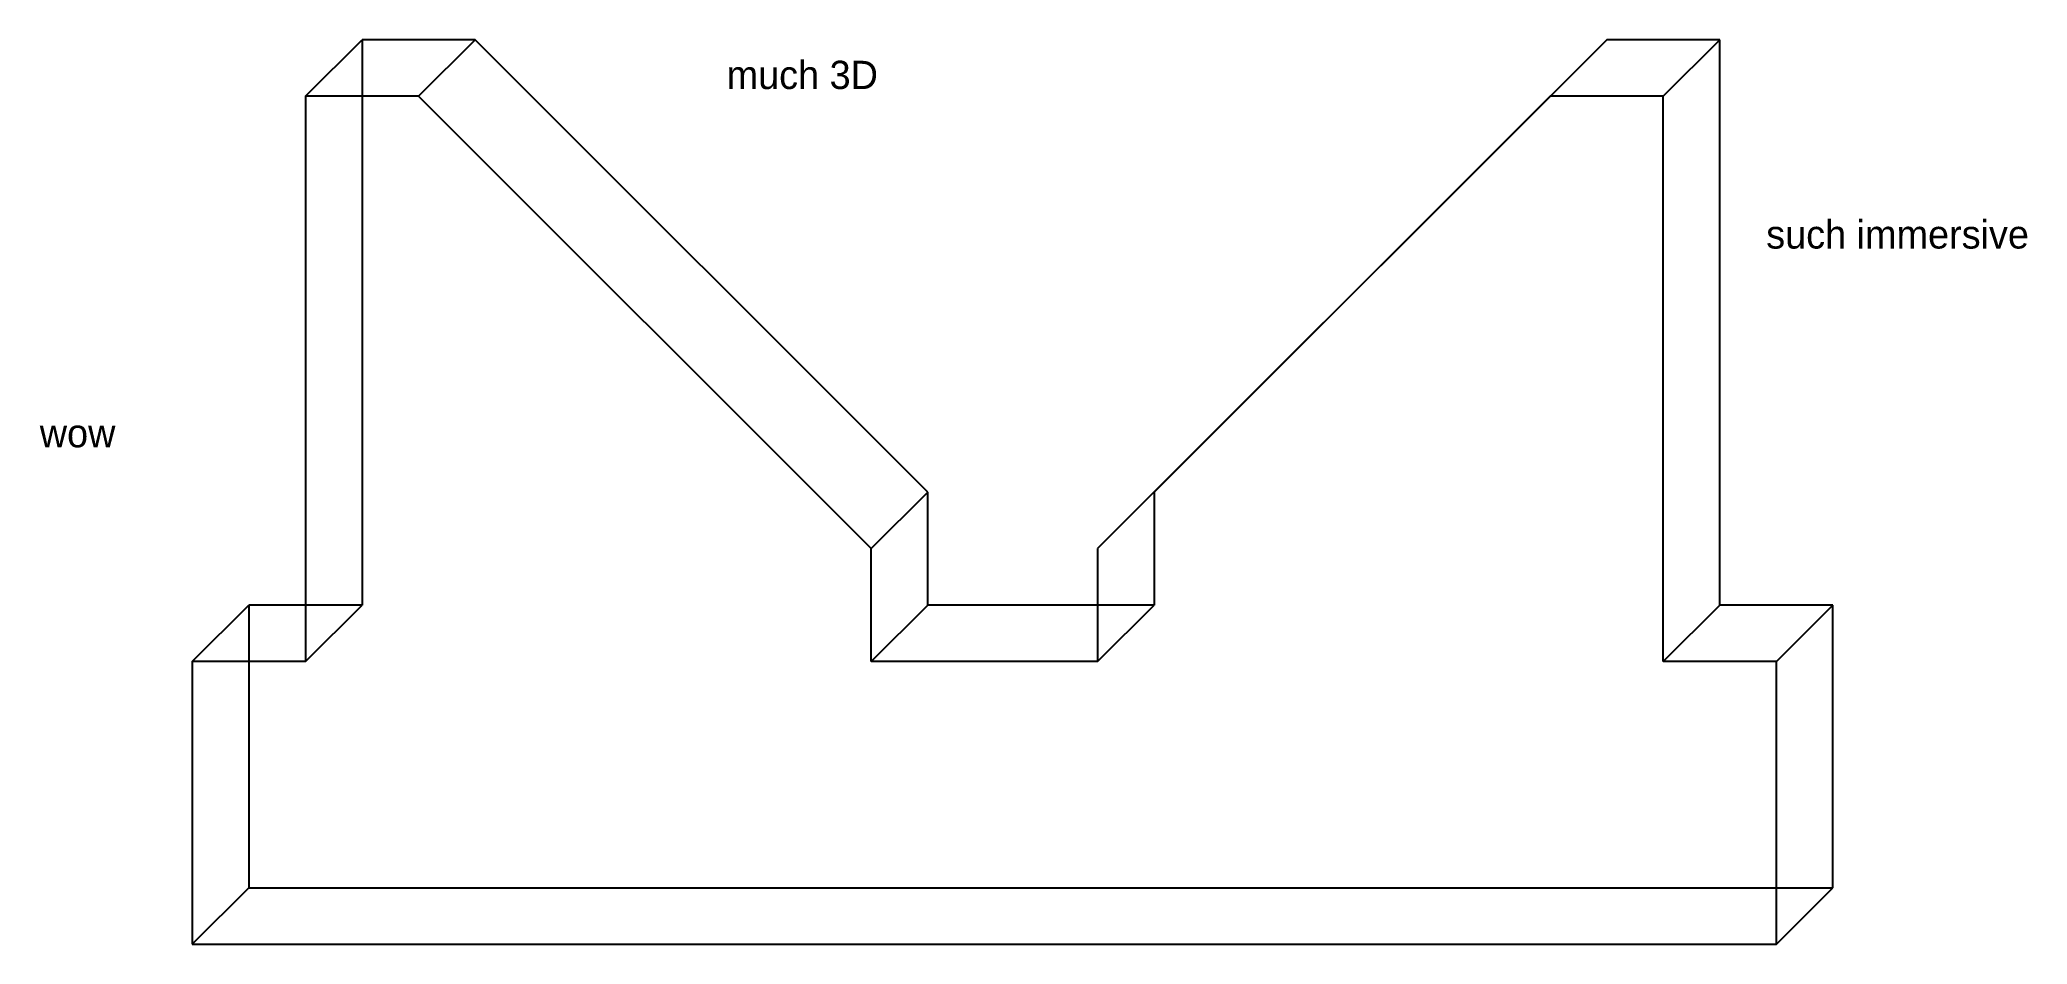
# Model space of a CAD drawing. Header units: millimetres. Extents: x -3 to 172, y 10 to 90.
import ezdxf

# ---------------------------------------------------------------- set-up
doc = ezdxf.new("R2010")
doc.units = ezdxf.units.MM

msp = doc.modelspace()

# ---------------------------------------------------------------- linework, layer by layer
for p, q in [((20, 85), (25, 90)), ((35, 90), (25, 90)), ((25, 90), (25, 40)), ((30, 85), (35, 90)), ((75, 50), (35, 90)), ((135, 90), (95, 50)), ((145, 90), (135, 90)), ((140, 85), (145, 90)), ((145, 40), (145, 90)), ((30, 85), (20, 85)), ((20, 85), (20, 35)), ((70, 45), (30, 85)), ((130, 85), (90, 45)), ((140, 85), (130, 85)), ((140, 35), (140, 85)), ((70, 45), (75, 50)), ((75, 40), (75, 50)), ((95, 50), (95, 40)), ((70, 35), (70, 45)), ((90, 45), (90, 35)), ((10, 35), (15, 40)), ((25, 40), (15, 40)), ((15, 40), (15, 15)), ((20, 35), (25, 40)), ((70, 35), (75, 40)), ((95, 40), (75, 40)), ((90, 35), (95, 40)), ((140, 35), (145, 40)), ((155, 40), (145, 40)), ((150, 35), (155, 40)), ((155, 15), (155, 40)), ((20, 35), (10, 35)), ((10, 35), (10, 10)), ((90, 35), (70, 35)), ((150, 35), (140, 35)), ((150, 10), (150, 35)), ((15, 15), (10, 10)), ((15, 15), (155, 15)), ((150, 10), (155, 15)), ((10, 10), (150, 10))]:
    msp.add_line(p, q)

# ---------------------------------------------------------------- texts
at = {"char_height": 2.5, "attachment_point": 1}
for s, insert, width in [('much 3D', (57.22, 88.14), 59.9656), ('such immersive', (149.1, 74.03), 68.4011), ('wow', (-3.48, 56.45), 24.3897)]:
    msp.add_mtext(s, dxfattribs=dict(at, insert=insert, width=width))

doc.saveas('drawing.dxf')
